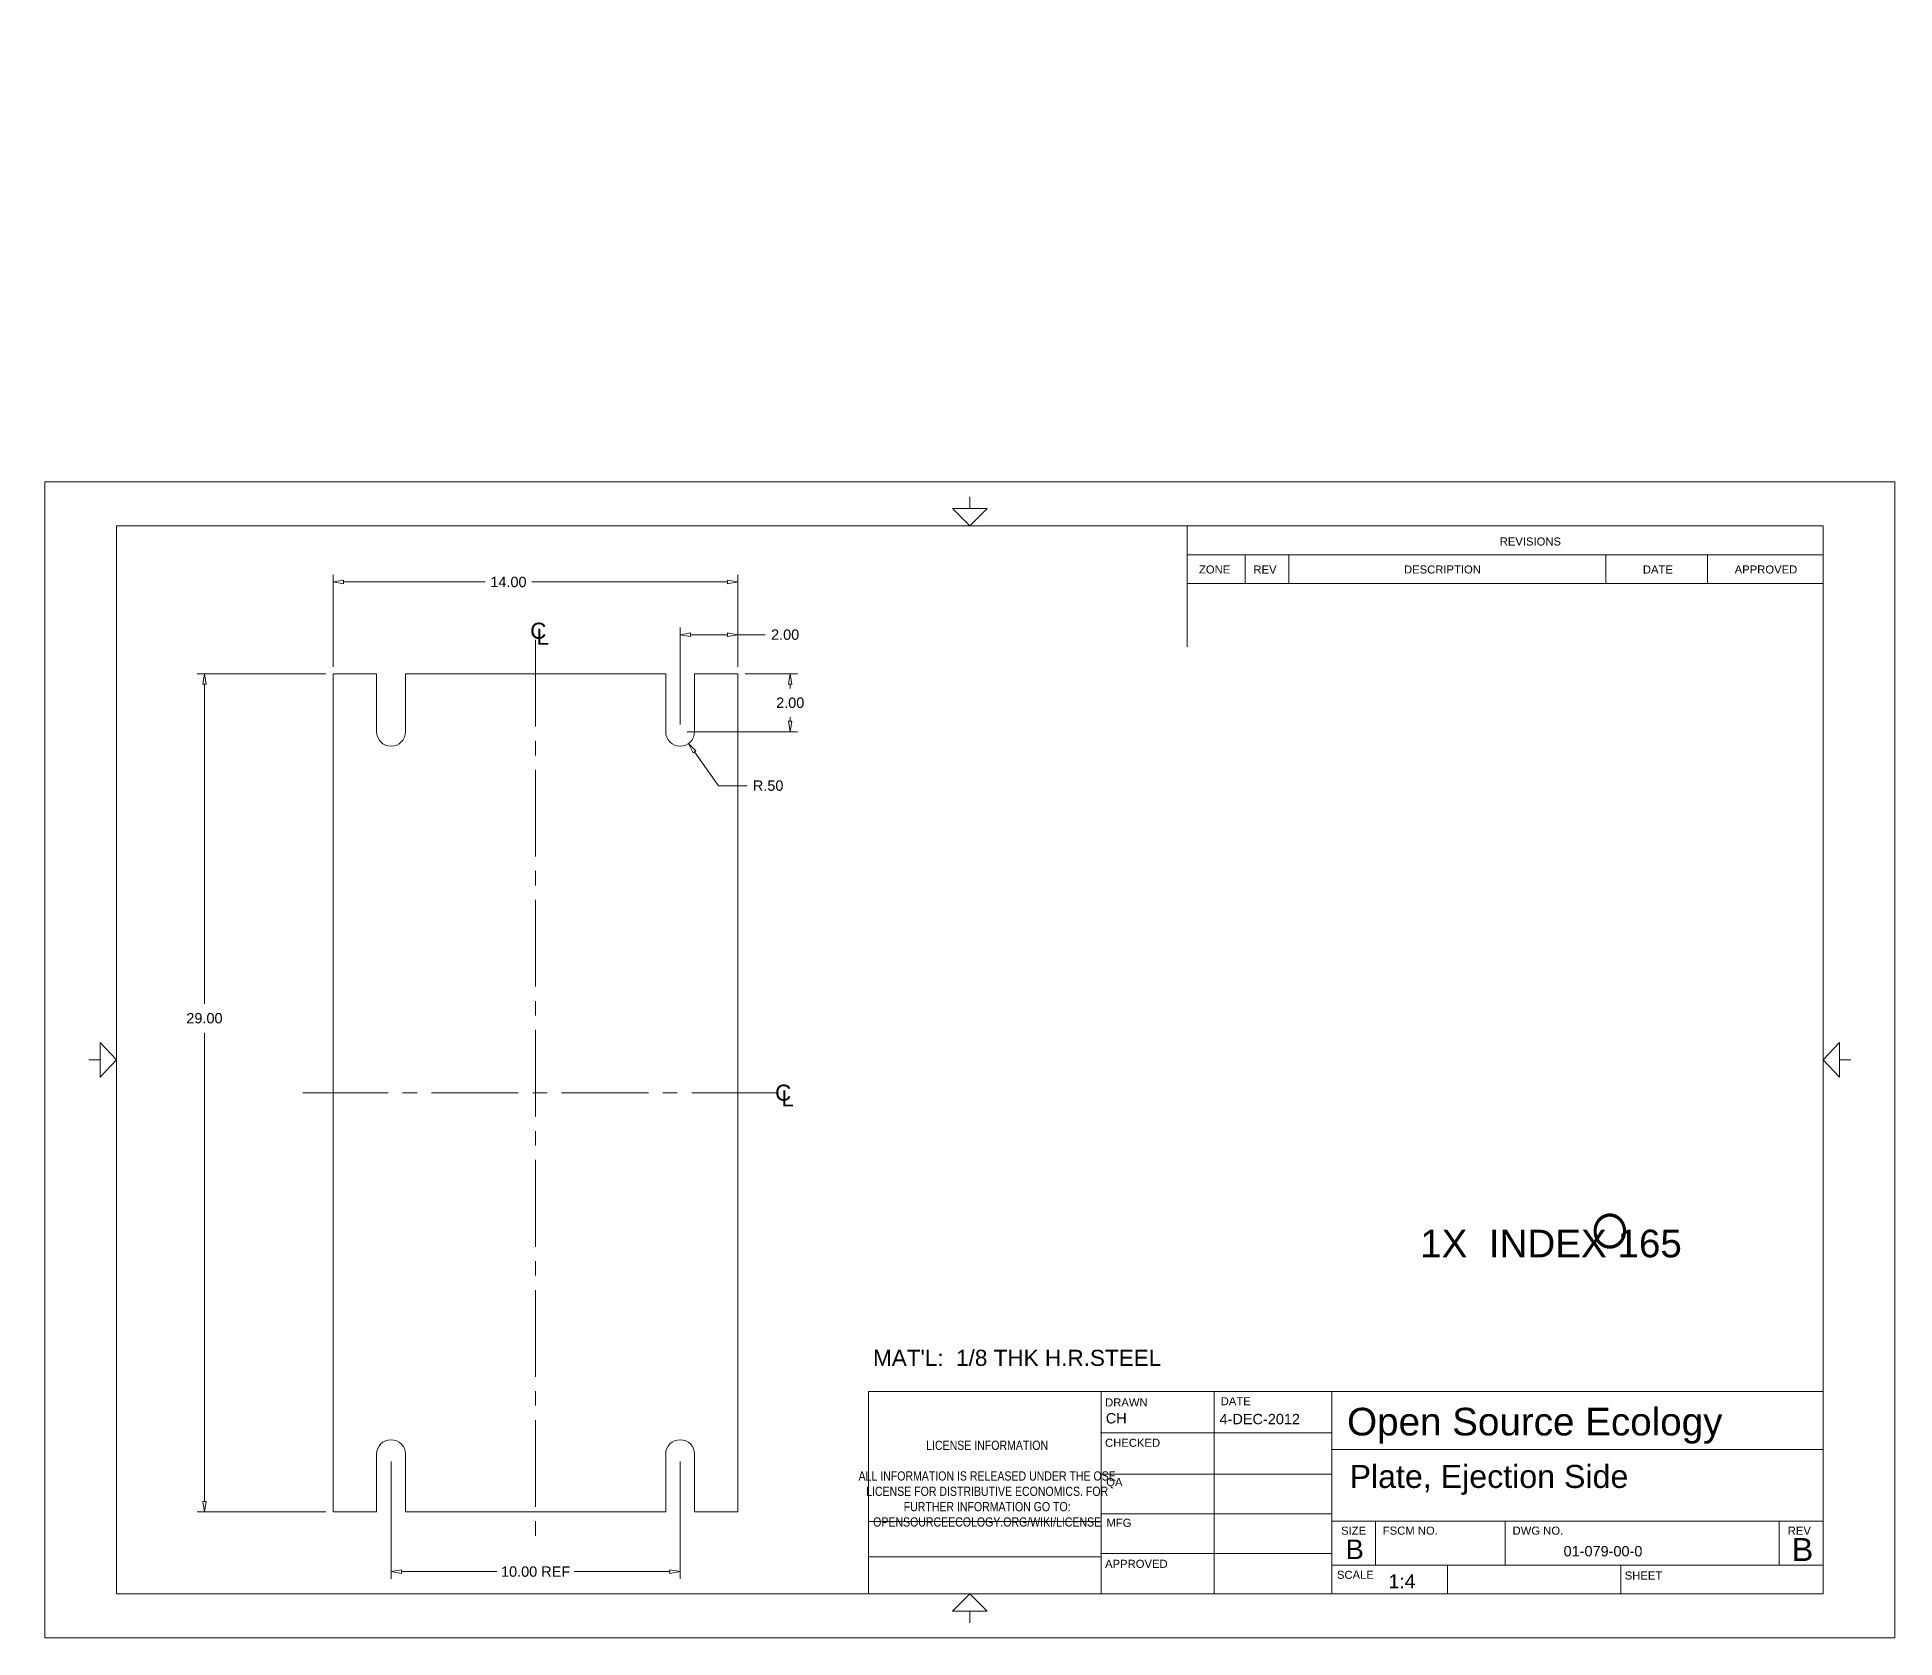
# Model space of a CAD drawing. Header units: inches. Extents: x -0.1 to 16, y 0 to 13.8.
import ezdxf

# ---------------------------------------------------------------- set-up
doc = ezdxf.new("R2010")
doc.units = ezdxf.units.IN
doc.header["$MEASUREMENT"] = 0
doc.linetypes.add('CENTER2', pattern=[1.125, 0.75, -0.125, 0.125, -0.125])
for name, color, linetype, lineweight in [('BEND CENTERS', 204, 'CENTER2', 0), ('CONTINUOUS', 7, 'Continuous', 0), ('DIMENSIONS', 7, 'Continuous', 0), ('VISIBLE', 7, 'Continuous', 0)]:
    doc.layers.add(name, color=color, linetype=linetype, lineweight=lineweight)
doc.styles.get("Standard").update_dxf_attribs({"font": 'txt', "height": 0.125})
doc.dimstyles.get("Standard").update_dxf_attribs({"dimtxt": 0.18, "dimasz": 0.18, "dimexe": 0.18, "dimexo": 0.0625, "dimgap": 0.09, "dimtad": 0, "dimtih": 1, "dimtoh": 1, "dimdec": 4, "dimzin": 0, "dimdsep": 46, "dimtxsty": 'Standard', "dimcen": 0.09, "dimadec": 0, "dimazin": 0, "dimtfac": 1, "dimtdec": 4, "dimtofl": 0, "dimtmove": 0, "dimatfit": 3, "dimfxl": 1, "dimtolj": 1, "dimtzin": 0, "dimarcsym": 0})

# ---------------------------------------------------------------- blocks, each defined once
blk = doc.blocks.new('D1')
at = {"layer": 'DIMENSIONS'}
for p, q in [((2.432, 8.339), (1.319, 8.339)), ((1.381, 8.249), (1.381, 5.485)), ((1.381, 1.179), (1.381, 5.235)), ((2.432, 1.089), (1.319, 1.089))]:
    blk.add_line(p, q, dxfattribs=at)
for points in [[(1.381, 8.339), (1.396, 8.249), (1.366, 8.249), (1.381, 8.339)], [(1.381, 1.089), (1.366, 1.179), (1.396, 1.179), (1.381, 1.089)]]:
    blk.add_lwpolyline(points, dxfattribs=at)
at = {"layer": 'DIMENSIONS', "insert": (1.381, 5.36), "char_height": 0.08958, "attachment_point": 5}
for s in ['{\\fArial|b0|i0|c0|p0;29.00}{\\fMS Shell Dlg|b0|i0|c0|p0;\\H0.9444444x;}', '{\\fArial|b0|i0|c0|p0;}', '{\\fArial|b0|i0|c0|p0;}']:
    blk.add_mtext(s, dxfattribs=at)
blk = doc.blocks.new('D2')
at = {"layer": 'DIMENSIONS'}
for p, q in [((2.495, 8.401), (2.495, 9.196)), ((5.995, 8.401), (5.995, 9.196)), ((2.585, 9.134), (3.808, 9.134)), ((5.905, 9.134), (4.211, 9.134))]:
    blk.add_line(p, q, dxfattribs=at)
for points in [[(2.495, 9.134), (2.585, 9.149), (2.585, 9.119), (2.495, 9.134)], [(5.995, 9.134), (5.905, 9.119), (5.905, 9.149), (5.995, 9.134)]]:
    blk.add_lwpolyline(points, dxfattribs=at)
at = {"layer": 'DIMENSIONS', "insert": (4.01, 9.134), "char_height": 0.08958, "attachment_point": 5}
for s in ['{\\fArial|b0|i0|c0|p0;14.00}{\\fMS Shell Dlg|b0|i0|c0|p0;\\H0.9444444x;}', '{\\fArial|b0|i0|c0|p0;}', '{\\fArial|b0|i0|c0|p0;}']:
    blk.add_mtext(s, dxfattribs=at)
blk = doc.blocks.new('D3')
at = {"layer": 'DIMENSIONS'}
for p in [(5.619, 7.664), (6.076, 7.372)]:
    blk.add_line(p, (5.826, 7.372), dxfattribs=at)
blk.add_lwpolyline([(5.567, 7.737), (5.631, 7.672), (5.607, 7.655), (5.567, 7.737)], dxfattribs=at)
at = {"layer": 'DIMENSIONS', "insert": (6.256, 7.372), "char_height": 0.08958, "attachment_point": 5}
for s in ['{\\fArial|b0|i0|c0|p0;R.50}{\\fMS Shell Dlg|b0|i0|c0|p0;\\H0.9444444x;}', '{\\fArial|b0|i0|c0|p0;}', '{\\fArial|b0|i0|c0|p0;}']:
    blk.add_mtext(s, dxfattribs=at)
blk = doc.blocks.new('D4')
at = {"layer": 'DIMENSIONS'}
for p, q in [((6.057, 8.339), (6.51, 8.339)), ((6.447, 8.249), (6.447, 8.214)), ((6.447, 7.929), (6.447, 7.964)), ((5.557, 7.839), (6.51, 7.839))]:
    blk.add_line(p, q, dxfattribs=at)
for points in [[(6.447, 8.339), (6.462, 8.249), (6.432, 8.249), (6.447, 8.339)], [(6.447, 7.839), (6.432, 7.929), (6.462, 7.929), (6.447, 7.839)]]:
    blk.add_lwpolyline(points, dxfattribs=at)
at = {"layer": 'DIMENSIONS', "insert": (6.447, 8.089), "char_height": 0.08958, "attachment_point": 5}
for s in ['{\\fArial|b0|i0|c0|p0;2.00}{\\fMS Shell Dlg|b0|i0|c0|p0;\\H0.9444444x;}', '{\\fArial|b0|i0|c0|p0;}', '{\\fArial|b0|i0|c0|p0;}']:
    blk.add_mtext(s, dxfattribs=at)
blk = doc.blocks.new('D5')
at = {"layer": 'DIMENSIONS'}
for p, q in [((5.495, 7.901), (5.495, 8.741)), ((5.585, 8.678), (5.905, 8.678)), ((5.995, 8.401), (5.995, 8.741)), ((5.995, 8.678), (6.23, 8.678)), ((6.23, 8.678), (6.23, 8.678))]:
    blk.add_line(p, q, dxfattribs=at)
for points in [[(5.495, 8.678), (5.585, 8.693), (5.585, 8.663), (5.495, 8.678)], [(5.995, 8.678), (5.905, 8.663), (5.905, 8.693), (5.995, 8.678)]]:
    blk.add_lwpolyline(points, dxfattribs=at)
at = {"layer": 'DIMENSIONS', "insert": (6.403, 8.678), "char_height": 0.08958, "attachment_point": 5}
for s in ['{\\fArial|b0|i0|c0|p0;2.00}{\\fMS Shell Dlg|b0|i0|c0|p0;\\H0.9444444x;}', '{\\fArial|b0|i0|c0|p0;}', '{\\fArial|b0|i0|c0|p0;}']:
    blk.add_mtext(s, dxfattribs=at)
blk = doc.blocks.new('D6')
at = {"layer": 'DIMENSIONS'}
for p, q in [((2.995, 1.526), (2.995, 0.51)), ((5.495, 1.526), (5.495, 0.51)), ((3.085, 0.573), (3.911, 0.573)), ((5.405, 0.573), (4.578, 0.573))]:
    blk.add_line(p, q, dxfattribs=at)
for points in [[(2.995, 0.573), (3.085, 0.588), (3.085, 0.558), (2.995, 0.573)], [(5.495, 0.573), (5.405, 0.558), (5.405, 0.588), (5.495, 0.573)]]:
    blk.add_lwpolyline(points, dxfattribs=at)
at = {"layer": 'DIMENSIONS', "insert": (4.245, 0.573), "char_height": 0.08958, "attachment_point": 5}
for s in ['{\\fArial|b0|i0|c0|p0;10.00}{\\fArial|b0|i0|c0|p0; REF}{\\fMS Shell Dlg|b0|i0|c0|p0;\\H0.9444444x;}', '{\\fArial|b0|i0|c0|p0;}', '{\\fArial|b0|i0|c0|p0;}']:
    blk.add_mtext(s, dxfattribs=at)
blk = doc.blocks.new('BLOCK0')
at = {"layer": 'CONTINUOUS'}
for p, q in [((16, 10), (0, 10)), ((0, 10), (0, 0)), ((16, 0), (16, 10)), ((8, 9.87), (8, 9.77)), ((15.38, 9.62), (0.62, 9.62)), ((0.62, 9.62), (0.62, 0.38)), ((9.88, 9.62), (9.88, 8.573)), ((15.38, 0.38), (15.38, 9.62)), ((9.88, 9.37), (15.38, 9.37)), ((10.38, 9.12), (10.38, 9.37)), ((10.76, 9.12), (10.76, 9.37)), ((13.5, 9.12), (13.5, 9.37)), ((14.38, 9.12), (14.38, 9.37)), ((9.88, 9.12), (15.38, 9.12)), ((0.38, 5), (0.48, 5)), ((15.62, 5), (15.52, 5)), ((7.124, 2.13), (7.124, 0.38)), ((7.124, 2.13), (11.13, 2.13)), ((9.135, 2.13), (9.135, 0.38)), ((10.114, 2.13), (10.114, 0.38)), ((11.13, 0.38), (11.13, 2.13)), ((11.13, 2.13), (15.38, 2.13)), ((11.13, 1.774), (9.13, 1.774)), ((11.13, 1.63), (15.38, 1.63)), ((11.13, 1.416), (9.13, 1.416)), ((9.13, 1.007), (7.124, 1.007)), ((11.13, 1.072), (9.13, 1.072)), ((11.13, 1.01), (15.38, 1.01)), ((11.51, 0.63), (11.51, 1.01)), ((12.63, 0.63), (12.63, 1.01)), ((15, 0.63), (15, 1.01)), ((9.13, 0.7), (7.124, 0.7)), ((11.13, 0.729), (9.13, 0.729)), ((11.13, 0.63), (15.38, 0.63)), ((12.13, 0.38), (12.13, 0.63)), ((13.63, 0.38), (13.63, 0.63)), ((0.62, 0.38), (15.38, 0.38)), ((8, 0.13), (8, 0.23)), ((0, 0), (16, 0))]:
    blk.add_line(p, q, dxfattribs=at)
for points in [[(7.85, 9.77), (8.15, 9.77), (8, 9.62), (8, 9.62), (7.85, 9.77)], [(0.48, 4.85), (0.48, 5.15), (0.62, 5), (0.62, 5), (0.48, 4.85)], [(15.52, 4.85), (15.52, 5.15), (15.38, 5), (15.38, 5), (15.52, 4.85)], [(7.85, 0.23), (8.15, 0.23), (8, 0.38), (8, 0.38), (7.85, 0.23)]]:
    blk.add_lwpolyline(points, dxfattribs=at)
at = {"layer": 'CONTINUOUS', "attachment_point": 4}
for s, insert, char_height in [('{\\fArial|b0|i0|c0|p0;\\C7;REVISIONS}{\\fArial|b0|i0|c0|p0;\\C7;}', (12.583, 9.484), 0.06968), ('{\\fArial|b0|i0|c0|p0;\\C7;ZONE}{\\fArial|b0|i0|c0|p0;\\C7;}', (9.982, 9.242), 0.06968), ('{\\fArial|b0|i0|c0|p0;\\C7;REV}{\\fArial|b0|i0|c0|p0;\\C7;}', (10.453, 9.242), 0.06968), ('{\\fArial|b0|i0|c0|p0;\\C7;DESCRIPTION}{\\fArial|b0|i0|c0|p0;\\C7;}', (11.755, 9.242), 0.06968), ('{\\fArial|b0|i0|c0|p0;\\C7;DATE}{\\fArial|b0|i0|c0|p0;\\C7;}', (13.821, 9.242), 0.06968), ('{\\fArial|b0|i0|c0|p0;\\C7;APPROVED}{\\fArial|b0|i0|c0|p0;\\C7;}', (14.615, 9.242), 0.06968), ('{\\fArial|b0|i0|c0|p0;\\C7;}', (-0.066, 6.073), 0.20903), ('{\\fArial|b0|i0|c0|p0;\\C7;}', (-0.066, 3.073), 0.20903), ('{\\fArial|b0|i0|c0|p0;\\C7;DRAWN}{\\fArial|b0|i0|c0|p0;\\C7;}', (9.17, 2.037), 0.06968), ('{\\fArial|b0|i0|c0|p0;\\C7;CH}{\\fArial|b0|i0|c0|p0;\\C7;\\P}{\\fArial|b0|i0|c0|p0;\\C7;}', (9.176, 1.899), 0.08958), ('{\\fArial|b0|i0|c0|p0;\\C7;4-DEC-2012}{\\fArial|b0|i0|c0|p0;\\C7;}', (10.16, 1.892), 0.08958), ('{\\fArial|b0|i0|c0|p0;\\C7;DATE}{\\fArial|b0|i0|c0|p0;\\C7;}', (10.17, 2.047), 0.06968), ('{\\fArial|b0|i0|c0|p0;\\C7;CHECKED}{\\fArial|b0|i0|c0|p0;\\C7;}', (9.17, 1.687), 0.06968), ('{\\fArial|b0|i0|c0|p0;\\C7;QA}{\\fArial|b0|i0|c0|p0;\\C7;}', (9.18, 1.338), 0.06968), ('{\\fArial|b0|i0|c0|p0;\\C7;MFG}{\\fArial|b0|i0|c0|p0;\\C7;}', (9.182, 0.995), 0.06968), ('{\\fArial|b0|i0|c0|p0;\\C7;SIZE}{\\fArial|b0|i0|c0|p0;\\C7;}', (11.211, 0.927), 0.06968), ('{\\fArial|b0|i0|c0|p0;\\C7;B}{\\fArial|b0|i0|c0|p0;\\C7;}', (11.25, 0.766), 0.16921), ('{\\fArial|b0|i0|c0|p0;\\C7;FSCM NO.}{\\fArial|b0|i0|c0|p0;\\C7;}', (11.572, 0.927), 0.06968), ('{\\fArial|b0|i0|c0|p0;\\C7;DWG NO.}{\\fArial|b0|i0|c0|p0;\\C7;}', (12.694, 0.927), 0.06968), ('{\\fArial|b0|i0|c0|p0;\\C7;REV}{\\fArial|b0|i0|c0|p0;\\C7;}', (15.074, 0.927), 0.06968), ('{\\fArial|b0|i0|c0|p0;\\C7;APPROVED}{\\fArial|b0|i0|c0|p0;\\C7;}', (9.17, 0.64), 0.06968), ('{\\fArial|b0|i0|c0|p0;\\C7;01-079-00-0}{\\fArial|b0|i0|c0|p0;\\C7;}', (13.135, 0.749), 0.08958), ('{\\fArial|b0|i0|c0|p0;\\C7;SCALE}{\\fArial|b0|i0|c0|p0;\\C7;}', (11.175, 0.545), 0.06968), ('{\\fArial|b0|i0|c0|p0;\\C7;SHEET}{\\fArial|b0|i0|c0|p0;\\C7;}', (13.664, 0.539), 0.06968), ('{\\fArial|b0|i0|c0|p0;\\C7;}', (-0.066, 0.073), 0.20903)]:
    blk.add_mtext(s, dxfattribs=dict(at, insert=insert, char_height=char_height))

msp = doc.modelspace()

# ---------------------------------------------------------------- linework, layer by layer
at = {"layer": 'BEND CENTERS'}
for p, q in [((4.245, 8.634), (4.245, 0.793)), ((6.345, 4.714), (2.233, 4.714))]:
    msp.add_line(p, q, dxfattribs=at)
at = {"layer": 'VISIBLE'}
for p, q in [((2.495, 8.339), (2.87, 8.339)), ((2.495, 1.089), (2.495, 8.339)), ((2.87, 7.839), (2.87, 8.339)), ((3.12, 8.339), (3.12, 7.839)), ((3.12, 8.339), (5.37, 8.339)), ((5.37, 7.839), (5.37, 8.339)), ((5.62, 8.339), (5.995, 8.339)), ((5.62, 8.339), (5.62, 7.839)), ((5.995, 8.339), (5.995, 1.089)), ((2.87, 1.089), (2.87, 1.589)), ((3.12, 1.589), (3.12, 1.089)), ((5.37, 1.089), (5.37, 1.589)), ((5.62, 1.589), (5.62, 1.089)), ((2.87, 1.089), (2.495, 1.089)), ((5.37, 1.089), (3.12, 1.089)), ((5.995, 1.089), (5.62, 1.089))]:
    msp.add_line(p, q, dxfattribs=at)
for centre, start, end in [((2.995, 7.839), 180, 0), ((5.495, 7.839), 180, 0), ((2.995, 1.589), 0, 180), ((5.495, 1.589), 0, 180)]:
    msp.add_arc(centre, 0.125, start, end, dxfattribs=at)

# ---------------------------------------------------------------- block references
at = {"layer": 'CONTINUOUS'}
msp.add_blockref('BLOCK0', (0, 0), dxfattribs=at)

# ---------------------------------------------------------------- texts
at = {"layer": 'BEND CENTERS', "char_height": 0.13935, "attachment_point": 1}
for s, insert in [('{\\fArial|b0|i0|c0|p0;\\C7;C}{\\fArial|b0|i0|c0|p0;\\C7;\\H0.642857134x;}', (4.198, 8.782)), ('{\\fArial|b0|i0|c0|p0;\\C7;L}{\\fArial|b0|i0|c0|p0;\\C7;\\H0.642857134x;}', (4.252, 8.731)), ('{\\fArial|b0|i0|c0|p0;\\C7;C}{\\fArial|b0|i0|c0|p0;\\C7;\\H0.642857134x;}', (6.316, 4.786)), ('{\\fArial|b0|i0|c0|p0;\\C7;L}{\\fArial|b0|i0|c0|p0;\\C7;\\H0.642857134x;}', (6.37, 4.736)), ("{\\fArial|b0|i0|c0|p0;\\C7;MAT'L:  1/8 THK H.R.STEEL}{\\fArial|b0|i0|c0|p0;\\C7;\\H0.642857134x;}", (7.163, 2.492))]:
    msp.add_mtext(s, dxfattribs=dict(at, insert=insert))
at = {"layer": 'CONTINUOUS'}
for s, insert, char_height, attachment_point in [('{\\fArial|b0|i0|c0|p0;\\C7;1X  INDEX 165}{\\fArial|b0|i0|c0|p0;\\C7;\\H0.375x;}', (11.895, 3.531), 0.23889, 1), ('{\\fAlibre Symbols|b0|i0|c0|p0;\\C7;e}{\\fArial|b0|i0|c0|p0;\\C7;\\H0.1875x;}', (13.342, 3.789), 0.47778, 1), ('{\\fArial|b0|i0|c0|p0;\\C7;Open Source Ecology}{\\fArial|b0|i0|c0|p0;\\C7;\\H0.375x;}', (11.263, 1.99), 0.23889, 1), ('{\\fArial Narrow|b0|i0|c0|p0;\\C7;LICENSE INFORMATION}{\\fArial Narrow|b0|i0|c0|p0;\\C7;\\P}{\\fArial Narrow|b0|i0|c0|p0;\\C7;\\PALL INFORMATION IS RELEASED UNDER THE OSE}{\\fArial Narrow|b0|i0|c0|p0;\\C7;\\PLICENSE FOR DISTRIBUTIVE ECONOMICS. FOR}{\\fArial Narrow|b0|i0|c0|p0;\\C7;\\PFURTHER INFORMATION GO TO:}{\\fArial Narrow|b0|i0|c0|p0;\\C7;\\POPENSOURCEECOLOGY.ORG/WIKI/LICENSE}{\\fArial|b0|i0|c0|p0;\\C7;\\H1.125x;}', (8.15, 1.706), 0.07963, 2), ('{\\fArial|b0|i0|c0|p0;\\C7;Plate, Ejection Side}{\\fArial|b0|i0|c0|p0;\\C7;}', (11.284, 1.496), 0.19907, 1), ('{\\fArial|b0|i0|c0|p0;\\C7;B}{\\fArial|b0|i0|c0|p0;\\C7;\\H0.45x;}', (15.109, 0.864), 0.19907, 1), ('{\\fArial|b0|i0|c0|p0;\\C7;1:4}{\\fArial|b0|i0|c0|p0;\\C7;\\H0.75x;}', (11.622, 0.549), 0.11944, 1)]:
    msp.add_mtext(s, dxfattribs=dict(at, insert=insert, char_height=char_height, attachment_point=attachment_point))

# ---------------------------------------------------------------- dimensions: what is measured, and where the dimension line sits
at = {"layer": 'DIMENSIONS'}
for p1, picture, middle in [((2.495, 8.339), 'D2', (8.255, 13.847)), ((5.495, 7.839), 'D5', (10.648, 13.392))]:
    dim = msp.add_linear_dim(base=(0, 0), p1=p1, p2=(5.995, 8.339), dimstyle='Standard', override={"dimtxt": 0.089583, "dimtad": 0, "dimdec": 2, "dimzin": 0, "dimse1": 0, "dimse2": 0, "dimsd1": 0, "dimsd2": 0, "dimadec": 2, "dimazin": 0, "dimtol": 0, "dimlim": 0, "dimtp": 0.00019685, "dimtm": 7.87402e-05, "dimtdec": 2}, dxfattribs=at)
    dim.commit()
    dim.dimension.update_dxf_attribs({"geometry": picture, "text_midpoint": middle})
for p1, p2, picture, middle in [((5.495, 7.839), (5.995, 8.339), 'D4', (10.692, 12.803)), ((2.495, 1.089), (2.495, 8.339), 'D1', (5.626, 10.074))]:
    dim = msp.add_linear_dim(base=(0, 0), p1=p1, p2=p2, angle=90, dimstyle='Standard', override={"dimtxt": 0.089583, "dimtad": 0, "dimdec": 2, "dimzin": 0, "dimse1": 0, "dimse2": 0, "dimsd1": 0, "dimsd2": 0, "dimadec": 2, "dimazin": 0, "dimtol": 0, "dimlim": 0, "dimtp": 0.00019685, "dimtm": 7.87402e-05, "dimtdec": 2}, dxfattribs=at)
    dim.commit()
    dim.dimension.update_dxf_attribs({"geometry": picture, "text_midpoint": middle, "text_rotation": 90})
dim = msp.add_radius_dim(center=(5.495, 7.839), mpoint=(5.588, 7.755), dimstyle='Standard', override={"dimtxt": 0.089583, "dimtad": 0, "dimdec": 2, "dimzin": 0, "dimse1": 0, "dimse2": 0, "dimsd1": 0, "dimsd2": 0, "dimadec": 2, "dimazin": 0, "dimtol": 0, "dimlim": 0, "dimtp": 0.00019685, "dimtm": 7.87402e-05, "dimtdec": 2}, dxfattribs=at)
dim.commit()
dim.dimension.update_dxf_attribs({"geometry": 'D3', "text_midpoint": (10.501, 12.085)})
dim = msp.add_linear_dim(base=(0, 0), p1=(2.995, 1.589), p2=(5.495, 1.589), text='<> REF', dimstyle='Standard', override={"dimtxt": 0.089583, "dimtad": 0, "dimdec": 2, "dimzin": 0, "dimse1": 0, "dimse2": 0, "dimsd1": 0, "dimsd2": 0, "dimadec": 2, "dimazin": 0, "dimtol": 0, "dimlim": 0, "dimtp": 0.00019685, "dimtm": 7.87402e-05, "dimtdec": 2}, dxfattribs=at)
dim.commit()
dim.dimension.update_dxf_attribs({"geometry": 'D6', "text_midpoint": (8.489, 5.287)})

doc.saveas('drawing.dxf')
